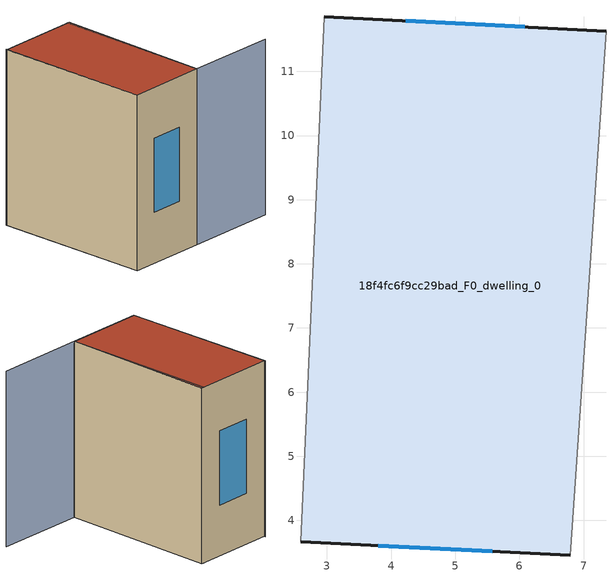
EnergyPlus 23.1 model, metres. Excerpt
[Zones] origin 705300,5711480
18f4fc6f9cc29bad_F0_dwelling_0
 floor ground (EU_floor_Construction): 7.35,11.63 6.79,3.46 2.59,3.67 2.96,11.85 z0
 wall outside (EU_wall_Construction): 7.35,11.63 2.96,11.85 / 2.59,3.67 6.79,3.46 z0:9
 wall adiabatic (EU_wall_Construction): 6.79,3.46 7.35,11.63 / 2.96,11.85 2.59,3.67 z0:9
 window (EU_Window_Construction): 6.08,11.69 4.23,11.79 / 3.8,3.6 5.58,3.52 z2.6:6.4
 roof outside (EU_roof_Construction): 6.79,3.46 7.35,11.63 2.96,11.85 2.59,3.67 z9
shading: 2.96,11.91 2.59,3.66 / 11.59,3.19 6.79,3.46 / 6.79,3.46 7.24,11.65 z0:9
[Building]
EU S2 Campaign: North Axis=0; Terrain=City; Solar Distribution=FullExterior
[Site:Location]
London: Latitude=51.5; Longitude=-0.5; Time Zone=0; Elevation=25
[SizingPeriod:WeatherFileDays]
AnnualSizingPeriod: Begin Month=1; Begin Day of Month=1; End Month=12; End Day of Month=31; Day of Week for Start Day=Monday; Use Weather File Daylight Saving Period=No; Use Weather File Rain and Snow Indicators=No
[MATERIAL]
EU_InternalMass_Material: Roughness=MediumRough; Thickness=0.1; Conductivity=1; Density=1800; Specific Heat=900; Thermal Absorptance=0.9; Solar Absorptance=0.7; Visible Absorptance=0.7
[MATERIAL:NOMASS] Roughness=MediumRough; Thermal Absorptance=0.9; Solar Absorptance=0.7; Visible Absorptance=0.7
Name | Thermal Resistance
EU_wall_NoMass | 0.724719
EU_roof_NoMass | 2.98947
EU_floor_NoMass | 2.39157
[WINDOWMATERIAL:SIMPLEGLAZINGSYSTEM]
EU_Window_SimpleGlazing: UFactor=2.63425; Solar Heat Gain Coefficient=0.76; Visible Transmittance=0.76
[CONSTRUCTION]
EU_wall_Construction: EU_wall_NoMass
EU_roof_Construction: EU_roof_NoMass
EU_floor_Construction: EU_floor_NoMass
EU_InternalMass_Construction: EU_InternalMass_Material
EU_Window_Construction: EU_Window_SimpleGlazing
[ZONE]
18f4fc6f9cc29bad_F0_dwelling_0: Type=1; Multiplier=1; Ceiling Height=autocalculate; Volume=317.432; Floor Area=autocalculate; Part of Total Floor Area=Yes
[INTERNALMASS]
18f4fc6f9cc29bad_F0_dwelling_0_EU_InternalMass: Construction=EU_InternalMass_Construction; Zone or ZoneList=18f4fc6f9cc29bad_F0_dwelling_0; Surface Area=35.2703
[OTHEREQUIPMENT]
EU_Step8_InternalGain_18f4fc6f9cc29bad_F0_dwelling_0_f000: Fuel Type=Electricity; Zone or ZoneList or Space or SpaceList=18f4fc6f9cc29bad_F0_dwelling_0; Schedule=EU_Step8_GainSchedule_18f4fc6f9cc29bad_F0_dwelling_0_f000; Design Level Calculation Method=Watts/Area; Power per Zone Floor Area=1; Fraction Latent=0; Fraction Radiant=0; Fraction Lost=0; Carbon Dioxide Generation Rate=0; EndUse Subcategory=EU_Step8_InternalGains
[ZONEVENTILATION:DESIGNFLOWRATE]
EU_ConstantAir_18f4fc6f9cc29bad_F0_dwelling_0: Zone or ZoneList or Space or SpaceList=18f4fc6f9cc29bad_F0_dwelling_0; Schedule=EU_AlwaysOn; Design Flow Rate Calculation Method=AirChanges/Hour; Air Changes per Hour=0.418135; Ventilation Type=Natural; Fan Pressure Rise=0; Fan Total Efficiency=1; Constant Term Coefficient=1; Temperature Term Coefficient=0; Velocity Term Coefficient=0; Velocity Squared Term Coefficient=0; Minimum Indoor Temperature=-100; Maximum Indoor Temperature=100; Delta Temperature=-100; Minimum Outdoor Temperature=-100; Maximum Outdoor Temperature=100; Maximum Wind Speed=40
[HVACTEMPLATE:THERMOSTAT]
EU_HeatOnly_18f4fc6f9cc29bad_F0_dwelling_0: Constant Heating Setpoint=20; Constant Cooling Setpoint=50
[HVACTEMPLATE:ZONE:IDEALLOADSAIRSYSTEM]
18f4fc6f9cc29bad_F0_dwelling_0: Template Thermostat=EU_HeatOnly_18f4fc6f9cc29bad_F0_dwelling_0; System Availability Schedule=EU_AlwaysOn; Maximum Heating Supply Air Temperature=50; Minimum Cooling Supply Air Temperature=13; Maximum Heating Supply Air Humidity Ratio=0.0156; Minimum Cooling Supply Air Humidity Ratio=0.0077; Heating Limit=NoLimit; Cooling Limit=NoLimit; Heating Availability Schedule=EU_AlwaysOn; Cooling Availability Schedule=EU_CoolingOff; Dehumidification Control Type=ConstantSensibleHeatRatio; Cooling Sensible Heat Ratio=0.7; Dehumidification Setpoint=60; Humidification Control Type=None; Humidification Setpoint=30; Outdoor Air Method=None; Outdoor Air Flow Rate per Person=0.00944; Outdoor Air Flow Rate per Zone Floor Area=0; Outdoor Air Flow Rate per Zone=0; Demand Controlled Ventilation Type=None; Outdoor Air Economizer Type=NoEconomizer; Heat Recovery Type=None; Sensible Heat Recovery Effectiveness=0.7; Latent Heat Recovery Effectiveness=0.65
[SIZING:ZONE]
18f4fc6f9cc29bad_F0_dwelling_0: Zone Cooling Design Supply Air Temperature Input Method=SupplyAirTemperature; Zone Cooling Design Supply Air Temperature=13; Zone Heating Design Supply Air Temperature Input Method=SupplyAirTemperature; Zone Heating Design Supply Air Temperature=50; Zone Cooling Design Supply Air Humidity Ratio=0.008; Zone Heating Design Supply Air Humidity Ratio=0.008; Cooling Design Air Flow Method=DesignDay; Cooling Design Air Flow Rate=0; Cooling Minimum Air Flow per Zone Floor Area=0.000762; Cooling Minimum Air Flow=0; Cooling Minimum Air Flow Fraction=0.2; Heating Design Air Flow Method=DesignDay; Heating Design Air Flow Rate=0; Heating Maximum Air Flow per Zone Floor Area=0.002032; Heating Maximum Air Flow=0.141576; Heating Maximum Air Flow Fraction=0.3; Account for Dedicated Outdoor Air System=No; Dedicated Outdoor Air System Control Strategy=NeutralSupplyAir; Dedicated Outdoor Air Low Setpoint Temperature for Design=autosize; Dedicated Outdoor Air High Setpoint Temperature for Design=autosize; Zone Load Sizing Method=Sensible Load Only No Latent Load; Zone Latent Cooling Design Supply Air Humidity Ratio Input Method=HumidityRatioDifference; Zone Cooling Design Supply Air Humidity Ratio Difference=0.005; Zone Latent Heating Design Supply Air Humidity Ratio Input Method=HumidityRatioDifference; Zone Humidification Design Supply Air Humidity Ratio Difference=0.005
[SCHEDULE:CONSTANT]
Name | Hourly Value
EU_AlwaysOn | 1
EU_CoolingOff | 0
[SCHEDULE:FILE]
EU_Step8_GainSchedule_18f4fc6f9cc29bad_F0_dwelling_0_f000: File=../../schedules/18f4fc6f9cc29bad/18f4fc6f9cc29bad_F0_dwelling_0_f000_gain.csv; Column Number=1; Rows to Skip at Top=0; Number of Hours of Data=8760; Column Separator=Comma; Interpolate to Timestep=No; Minutes per Item=60; Adjust Schedule for Daylight Savings=Yes
